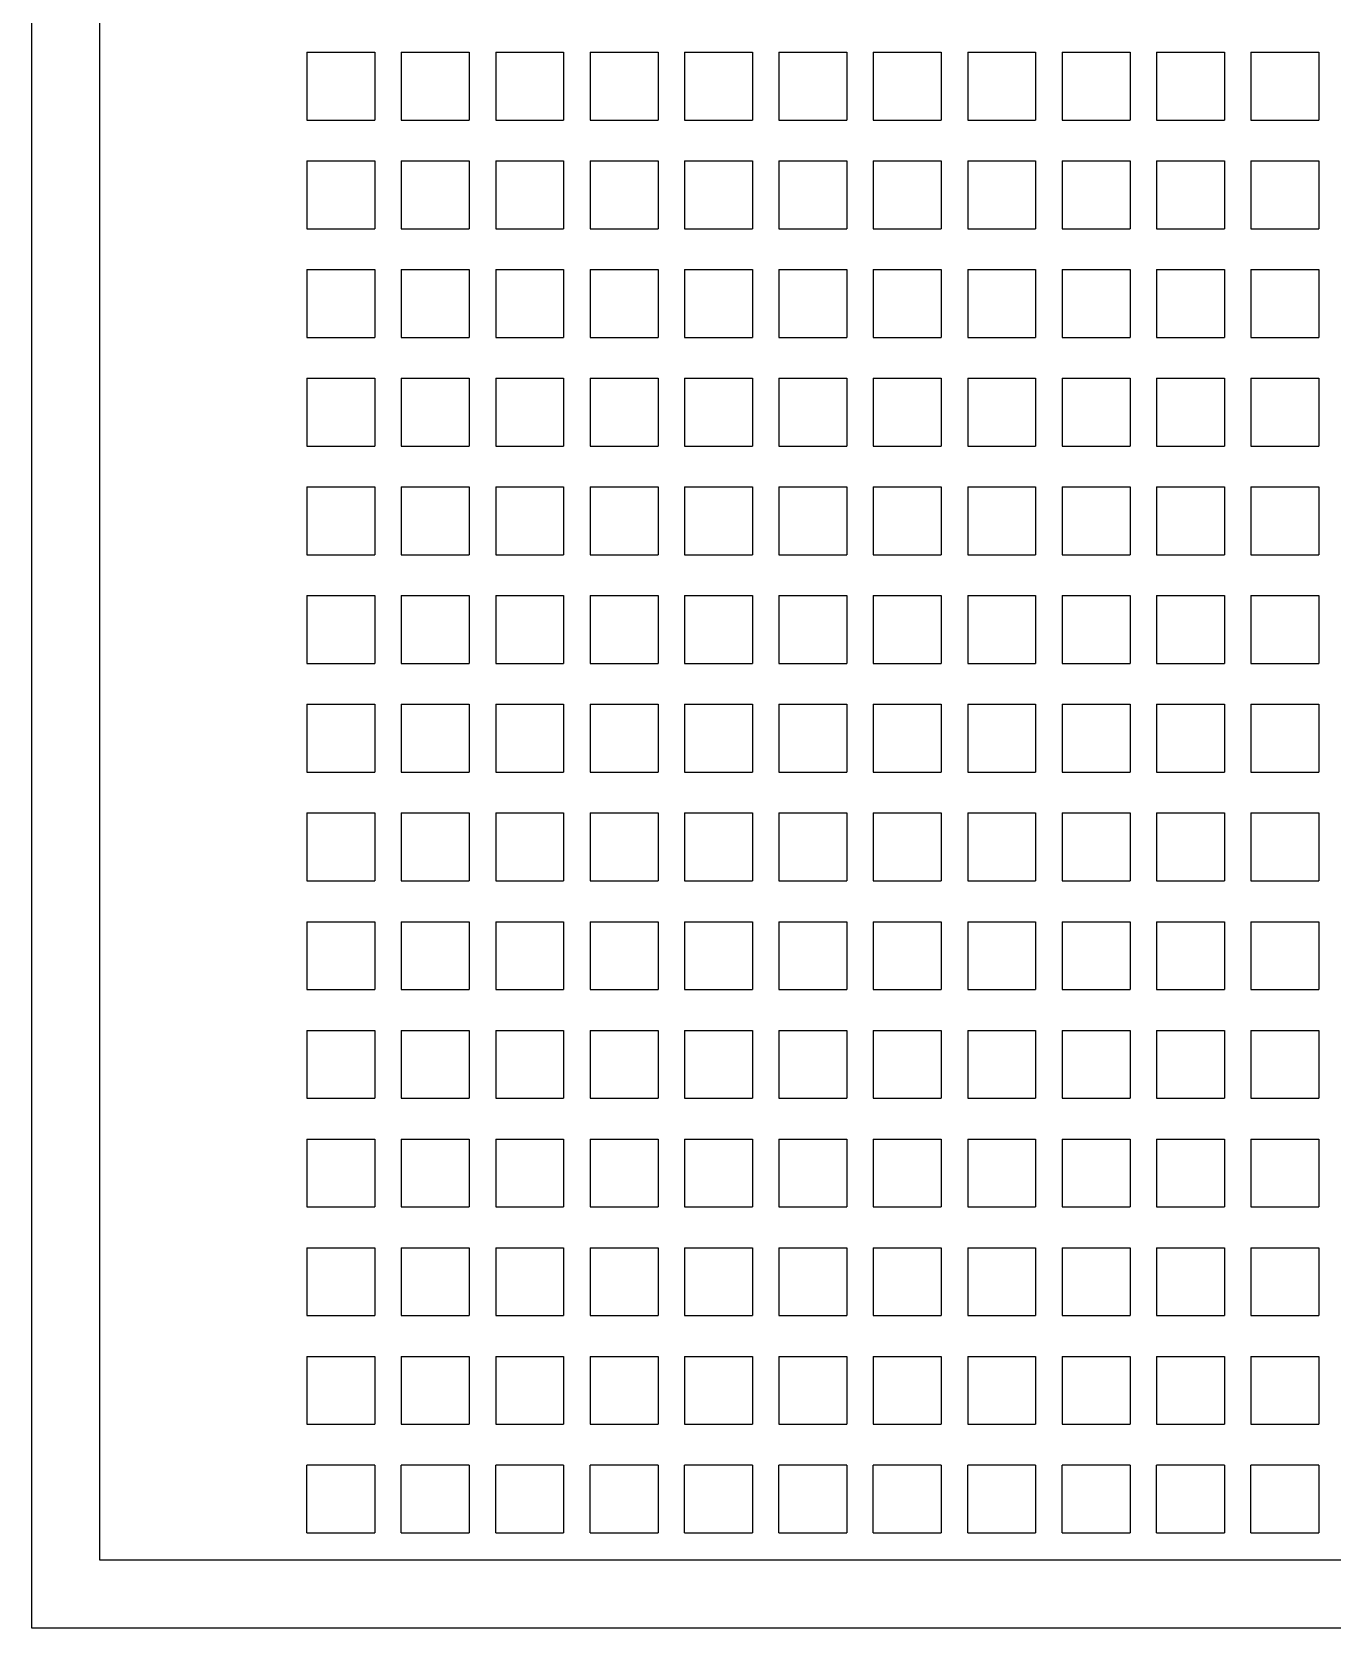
# Model space of a CAD drawing. Header units: millimetres. Extents: x 2153 to 5658, y -781 to 1156.
# Drawn here: x 4635.93 to 4655.08, y 859.42 to 882.92 of the extents above; entities that cross this region are included whole.
import ezdxf

# ---------------------------------------------------------------- set-up
doc = ezdxf.new("R2010")
doc.units = ezdxf.units.MM
doc.linetypes.add('HIDDEN', pattern=[9.525, 6.35, -3.175])
doc.layers.add('47ELEC-102-PROYEC', color=1, linetype='HIDDEN')

# ---------------------------------------------------------------- blocks, each defined once
blk = doc.blocks.new('XT1-4P-V')
at = {"layer": '47ELEC-102-PROYEC', "linetype": 'Continuous'}
for p, q in [((-93.95, 23.2), (-93.95, 22.2)), ((-93.95, 23.2), (-92.95, 23.2)), ((-92.95, 23.2), (-92.95, 22.2)), ((-92.56, 23.2), (-92.56, 22.2)), ((-92.56, 23.2), (-91.56, 23.2)), ((-91.56, 23.2), (-91.56, 22.2)), ((-91.17, 23.2), (-91.17, 22.2)), ((-91.17, 23.2), (-90.17, 23.2)), ((-90.17, 23.2), (-90.17, 22.2)), ((-89.78, 23.2), (-89.78, 22.2)), ((-89.78, 23.2), (-88.78, 23.2)), ((-88.78, 23.2), (-88.78, 22.2)), ((-88.39, 23.2), (-88.39, 22.2)), ((-88.39, 23.2), (-87.39, 23.2)), ((-87.39, 23.2), (-87.39, 22.2)), ((-87, 23.2), (-87, 22.2)), ((-87, 23.2), (-86, 23.2)), ((-86, 23.2), (-86, 22.2)), ((-85.61, 23.2), (-85.61, 22.2)), ((-85.61, 23.2), (-84.61, 23.2)), ((-84.61, 23.2), (-84.61, 22.2)), ((-84.22, 23.2), (-84.22, 22.2)), ((-84.22, 23.2), (-83.22, 23.2)), ((-83.22, 23.2), (-83.22, 22.2)), ((-82.83, 23.2), (-82.83, 22.2)), ((-82.83, 23.2), (-81.83, 23.2)), ((-81.83, 23.2), (-81.83, 22.2)), ((-81.44, 23.2), (-81.44, 22.2)), ((-81.44, 23.2), (-80.44, 23.2)), ((-80.44, 23.2), (-80.44, 22.2)), ((-80.05, 23.2), (-80.05, 22.2)), ((-80.05, 23.2), (-79.05, 23.2)), ((-79.05, 23.2), (-79.05, 22.2)), ((-93.95, 22.2), (-92.95, 22.2)), ((-92.56, 22.2), (-91.56, 22.2)), ((-91.17, 22.2), (-90.17, 22.2)), ((-89.78, 22.2), (-88.78, 22.2)), ((-88.39, 22.2), (-87.39, 22.2)), ((-87, 22.2), (-86, 22.2)), ((-85.61, 22.2), (-84.61, 22.2)), ((-84.22, 22.2), (-83.22, 22.2)), ((-82.83, 22.2), (-81.83, 22.2)), ((-81.44, 22.2), (-80.44, 22.2)), ((-80.05, 22.2), (-79.05, 22.2)), ((-93.95, 21.6), (-93.95, 20.6)), ((-93.95, 21.6), (-92.95, 21.6)), ((-92.95, 21.6), (-92.95, 20.6)), ((-92.56, 21.6), (-92.56, 20.6)), ((-92.56, 21.6), (-91.56, 21.6)), ((-91.56, 21.6), (-91.56, 20.6)), ((-91.17, 21.6), (-91.17, 20.6)), ((-91.17, 21.6), (-90.17, 21.6)), ((-90.17, 21.6), (-90.17, 20.6)), ((-89.78, 21.6), (-89.78, 20.6)), ((-89.78, 21.6), (-88.78, 21.6)), ((-88.78, 21.6), (-88.78, 20.6)), ((-88.39, 21.6), (-88.39, 20.6)), ((-88.39, 21.6), (-87.39, 21.6)), ((-87.39, 21.6), (-87.39, 20.6)), ((-87, 21.6), (-87, 20.6)), ((-87, 21.6), (-86, 21.6)), ((-86, 21.6), (-86, 20.6)), ((-85.61, 21.6), (-85.61, 20.6)), ((-85.61, 21.6), (-84.61, 21.6)), ((-84.61, 21.6), (-84.61, 20.6)), ((-84.22, 21.6), (-84.22, 20.6)), ((-84.22, 21.6), (-83.22, 21.6)), ((-83.22, 21.6), (-83.22, 20.6)), ((-82.83, 21.6), (-82.83, 20.6)), ((-82.83, 21.6), (-81.83, 21.6)), ((-81.83, 21.6), (-81.83, 20.6)), ((-81.44, 21.6), (-81.44, 20.6)), ((-81.44, 21.6), (-80.44, 21.6)), ((-80.44, 21.6), (-80.44, 20.6)), ((-80.05, 21.6), (-80.05, 20.6)), ((-80.05, 21.6), (-79.05, 21.6)), ((-79.05, 21.6), (-79.05, 20.6)), ((-93.95, 20.6), (-92.95, 20.6)), ((-92.56, 20.6), (-91.56, 20.6)), ((-91.17, 20.6), (-90.17, 20.6)), ((-89.78, 20.6), (-88.78, 20.6)), ((-88.39, 20.6), (-87.39, 20.6)), ((-87, 20.6), (-86, 20.6)), ((-85.61, 20.6), (-84.61, 20.6)), ((-84.22, 20.6), (-83.22, 20.6)), ((-82.83, 20.6), (-81.83, 20.6)), ((-81.44, 20.6), (-80.44, 20.6)), ((-80.05, 20.6), (-79.05, 20.6)), ((-93.95, 20), (-93.95, 19)), ((-93.95, 20), (-92.95, 20)), ((-92.95, 20), (-92.95, 19)), ((-92.56, 20), (-92.56, 19)), ((-92.56, 20), (-91.56, 20)), ((-91.56, 20), (-91.56, 19)), ((-91.17, 20), (-91.17, 19)), ((-91.17, 20), (-90.17, 20)), ((-90.17, 20), (-90.17, 19)), ((-89.78, 20), (-89.78, 19)), ((-89.78, 20), (-88.78, 20)), ((-88.78, 20), (-88.78, 19)), ((-88.39, 20), (-88.39, 19)), ((-88.39, 20), (-87.39, 20)), ((-87.39, 20), (-87.39, 19)), ((-87, 20), (-87, 19)), ((-87, 20), (-86, 20)), ((-86, 20), (-86, 19)), ((-85.61, 20), (-85.61, 19)), ((-85.61, 20), (-84.61, 20)), ((-84.61, 20), (-84.61, 19)), ((-84.22, 20), (-84.22, 19)), ((-84.22, 20), (-83.22, 20)), ((-83.22, 20), (-83.22, 19)), ((-82.83, 20), (-82.83, 19)), ((-82.83, 20), (-81.83, 20)), ((-81.83, 20), (-81.83, 19)), ((-81.44, 20), (-81.44, 19)), ((-81.44, 20), (-80.44, 20)), ((-80.44, 20), (-80.44, 19)), ((-80.05, 20), (-80.05, 19)), ((-80.05, 20), (-79.05, 20)), ((-79.05, 20), (-79.05, 19)), ((-93.95, 19), (-92.95, 19)), ((-92.56, 19), (-91.56, 19)), ((-91.17, 19), (-90.17, 19)), ((-89.78, 19), (-88.78, 19)), ((-88.39, 19), (-87.39, 19)), ((-87, 19), (-86, 19)), ((-85.61, 19), (-84.61, 19)), ((-84.22, 19), (-83.22, 19)), ((-82.83, 19), (-81.83, 19)), ((-81.44, 19), (-80.44, 19)), ((-80.05, 19), (-79.05, 19)), ((-93.95, 18.4), (-93.95, 17.4)), ((-93.95, 18.4), (-92.95, 18.4)), ((-92.95, 18.4), (-92.95, 17.4)), ((-92.56, 18.4), (-92.56, 17.4)), ((-92.56, 18.4), (-91.56, 18.4)), ((-91.56, 18.4), (-91.56, 17.4)), ((-91.17, 18.4), (-91.17, 17.4)), ((-91.17, 18.4), (-90.17, 18.4)), ((-90.17, 18.4), (-90.17, 17.4)), ((-89.78, 18.4), (-89.78, 17.4)), ((-89.78, 18.4), (-88.78, 18.4)), ((-88.78, 18.4), (-88.78, 17.4)), ((-88.39, 18.4), (-88.39, 17.4)), ((-88.39, 18.4), (-87.39, 18.4)), ((-87.39, 18.4), (-87.39, 17.4)), ((-87, 18.4), (-87, 17.4)), ((-87, 18.4), (-86, 18.4)), ((-86, 18.4), (-86, 17.4)), ((-85.61, 18.4), (-85.61, 17.4)), ((-85.61, 18.4), (-84.61, 18.4)), ((-84.61, 18.4), (-84.61, 17.4)), ((-84.22, 18.4), (-84.22, 17.4)), ((-84.22, 18.4), (-83.22, 18.4)), ((-83.22, 18.4), (-83.22, 17.4)), ((-82.83, 18.4), (-82.83, 17.4)), ((-82.83, 18.4), (-81.83, 18.4)), ((-81.83, 18.4), (-81.83, 17.4)), ((-81.44, 18.4), (-81.44, 17.4)), ((-81.44, 18.4), (-80.44, 18.4)), ((-80.44, 18.4), (-80.44, 17.4)), ((-80.05, 18.4), (-80.05, 17.4)), ((-80.05, 18.4), (-79.05, 18.4)), ((-79.05, 18.4), (-79.05, 17.4)), ((-93.95, 17.4), (-92.95, 17.4)), ((-92.56, 17.4), (-91.56, 17.4)), ((-91.17, 17.4), (-90.17, 17.4)), ((-89.78, 17.4), (-88.78, 17.4)), ((-88.39, 17.4), (-87.39, 17.4)), ((-87, 17.4), (-86, 17.4)), ((-85.61, 17.4), (-84.61, 17.4)), ((-84.22, 17.4), (-83.22, 17.4)), ((-82.83, 17.4), (-81.83, 17.4)), ((-81.44, 17.4), (-80.44, 17.4)), ((-80.05, 17.4), (-79.05, 17.4)), ((-93.95, 16.8), (-93.95, 15.8)), ((-93.95, 16.8), (-92.95, 16.8)), ((-92.95, 16.8), (-92.95, 15.8)), ((-92.56, 16.8), (-92.56, 15.8)), ((-92.56, 16.8), (-91.56, 16.8)), ((-91.56, 16.8), (-91.56, 15.8)), ((-91.17, 16.8), (-91.17, 15.8)), ((-91.17, 16.8), (-90.17, 16.8)), ((-90.17, 16.8), (-90.17, 15.8)), ((-89.78, 16.8), (-89.78, 15.8)), ((-89.78, 16.8), (-88.78, 16.8)), ((-88.78, 16.8), (-88.78, 15.8)), ((-88.39, 16.8), (-88.39, 15.8)), ((-88.39, 16.8), (-87.39, 16.8)), ((-87.39, 16.8), (-87.39, 15.8)), ((-87, 16.8), (-87, 15.8)), ((-87, 16.8), (-86, 16.8)), ((-86, 16.8), (-86, 15.8)), ((-85.61, 16.8), (-85.61, 15.8)), ((-85.61, 16.8), (-84.61, 16.8)), ((-84.61, 16.8), (-84.61, 15.8)), ((-84.22, 16.8), (-84.22, 15.8)), ((-84.22, 16.8), (-83.22, 16.8)), ((-83.22, 16.8), (-83.22, 15.8)), ((-82.83, 16.8), (-82.83, 15.8)), ((-82.83, 16.8), (-81.83, 16.8)), ((-81.83, 16.8), (-81.83, 15.8)), ((-81.44, 16.8), (-81.44, 15.8)), ((-81.44, 16.8), (-80.44, 16.8)), ((-80.44, 16.8), (-80.44, 15.8)), ((-80.05, 16.8), (-80.05, 15.8)), ((-80.05, 16.8), (-79.05, 16.8)), ((-79.05, 16.8), (-79.05, 15.8)), ((-93.95, 15.8), (-92.95, 15.8)), ((-92.56, 15.8), (-91.56, 15.8)), ((-91.17, 15.8), (-90.17, 15.8)), ((-89.78, 15.8), (-88.78, 15.8)), ((-88.39, 15.8), (-87.39, 15.8)), ((-87, 15.8), (-86, 15.8)), ((-85.61, 15.8), (-84.61, 15.8)), ((-84.22, 15.8), (-83.22, 15.8)), ((-82.83, 15.8), (-81.83, 15.8)), ((-81.44, 15.8), (-80.44, 15.8)), ((-80.05, 15.8), (-79.05, 15.8)), ((-93.95, 15.2), (-93.95, 14.2)), ((-93.95, 15.2), (-92.95, 15.2)), ((-92.95, 15.2), (-92.95, 14.2)), ((-92.56, 15.2), (-92.56, 14.2)), ((-92.56, 15.2), (-91.56, 15.2)), ((-91.56, 15.2), (-91.56, 14.2)), ((-91.17, 15.2), (-91.17, 14.2)), ((-91.17, 15.2), (-90.17, 15.2)), ((-90.17, 15.2), (-90.17, 14.2)), ((-89.78, 15.2), (-89.78, 14.2)), ((-89.78, 15.2), (-88.78, 15.2)), ((-88.78, 15.2), (-88.78, 14.2)), ((-88.39, 15.2), (-88.39, 14.2)), ((-88.39, 15.2), (-87.39, 15.2)), ((-87.39, 15.2), (-87.39, 14.2)), ((-87, 15.2), (-87, 14.2)), ((-87, 15.2), (-86, 15.2)), ((-86, 15.2), (-86, 14.2)), ((-85.61, 15.2), (-85.61, 14.2)), ((-85.61, 15.2), (-84.61, 15.2)), ((-84.61, 15.2), (-84.61, 14.2)), ((-84.22, 15.2), (-84.22, 14.2)), ((-84.22, 15.2), (-83.22, 15.2)), ((-83.22, 15.2), (-83.22, 14.2)), ((-82.83, 15.2), (-82.83, 14.2)), ((-82.83, 15.2), (-81.83, 15.2)), ((-81.83, 15.2), (-81.83, 14.2)), ((-81.44, 15.2), (-81.44, 14.2)), ((-81.44, 15.2), (-80.44, 15.2)), ((-80.44, 15.2), (-80.44, 14.2)), ((-80.05, 15.2), (-80.05, 14.2)), ((-80.05, 15.2), (-79.05, 15.2)), ((-79.05, 15.2), (-79.05, 14.2)), ((-93.95, 14.2), (-92.95, 14.2)), ((-92.56, 14.2), (-91.56, 14.2)), ((-91.17, 14.2), (-90.17, 14.2)), ((-89.78, 14.2), (-88.78, 14.2)), ((-88.39, 14.2), (-87.39, 14.2)), ((-87, 14.2), (-86, 14.2)), ((-85.61, 14.2), (-84.61, 14.2)), ((-84.22, 14.2), (-83.22, 14.2)), ((-82.83, 14.2), (-81.83, 14.2)), ((-81.44, 14.2), (-80.44, 14.2)), ((-80.05, 14.2), (-79.05, 14.2)), ((-93.95, 13.6), (-93.95, 12.6)), ((-93.95, 13.6), (-92.95, 13.6)), ((-92.95, 13.6), (-92.95, 12.6)), ((-92.56, 13.6), (-92.56, 12.6)), ((-92.56, 13.6), (-91.56, 13.6)), ((-91.56, 13.6), (-91.56, 12.6)), ((-91.17, 13.6), (-91.17, 12.6)), ((-91.17, 13.6), (-90.17, 13.6)), ((-90.17, 13.6), (-90.17, 12.6)), ((-89.78, 13.6), (-89.78, 12.6)), ((-89.78, 13.6), (-88.78, 13.6)), ((-88.78, 13.6), (-88.78, 12.6)), ((-88.39, 13.6), (-88.39, 12.6)), ((-88.39, 13.6), (-87.39, 13.6)), ((-87.39, 13.6), (-87.39, 12.6)), ((-87, 13.6), (-87, 12.6)), ((-87, 13.6), (-86, 13.6)), ((-86, 13.6), (-86, 12.6)), ((-85.61, 13.6), (-85.61, 12.6)), ((-85.61, 13.6), (-84.61, 13.6)), ((-84.61, 13.6), (-84.61, 12.6)), ((-84.22, 13.6), (-84.22, 12.6)), ((-84.22, 13.6), (-83.22, 13.6)), ((-83.22, 13.6), (-83.22, 12.6)), ((-82.83, 13.6), (-82.83, 12.6)), ((-82.83, 13.6), (-81.83, 13.6)), ((-81.83, 13.6), (-81.83, 12.6)), ((-81.44, 13.6), (-81.44, 12.6)), ((-81.44, 13.6), (-80.44, 13.6)), ((-80.44, 13.6), (-80.44, 12.6)), ((-80.05, 13.6), (-80.05, 12.6)), ((-80.05, 13.6), (-79.05, 13.6)), ((-79.05, 13.6), (-79.05, 12.6)), ((-93.95, 12.6), (-92.95, 12.6)), ((-92.56, 12.6), (-91.56, 12.6)), ((-91.17, 12.6), (-90.17, 12.6)), ((-89.78, 12.6), (-88.78, 12.6)), ((-88.39, 12.6), (-87.39, 12.6)), ((-87, 12.6), (-86, 12.6)), ((-85.61, 12.6), (-84.61, 12.6)), ((-84.22, 12.6), (-83.22, 12.6)), ((-82.83, 12.6), (-81.83, 12.6)), ((-81.44, 12.6), (-80.44, 12.6)), ((-80.05, 12.6), (-79.05, 12.6)), ((-93.95, 12), (-93.95, 11)), ((-93.95, 12), (-92.95, 12)), ((-92.95, 12), (-92.95, 11)), ((-92.56, 12), (-92.56, 11)), ((-92.56, 12), (-91.56, 12)), ((-91.56, 12), (-91.56, 11)), ((-91.17, 12), (-91.17, 11)), ((-91.17, 12), (-90.17, 12)), ((-90.17, 12), (-90.17, 11)), ((-89.78, 12), (-89.78, 11)), ((-89.78, 12), (-88.78, 12)), ((-88.78, 12), (-88.78, 11)), ((-88.39, 12), (-88.39, 11)), ((-88.39, 12), (-87.39, 12)), ((-87.39, 12), (-87.39, 11)), ((-87, 12), (-87, 11)), ((-87, 12), (-86, 12)), ((-86, 12), (-86, 11)), ((-85.61, 12), (-85.61, 11)), ((-85.61, 12), (-84.61, 12)), ((-84.61, 12), (-84.61, 11)), ((-84.22, 12), (-84.22, 11)), ((-84.22, 12), (-83.22, 12)), ((-83.22, 12), (-83.22, 11)), ((-82.83, 12), (-82.83, 11)), ((-82.83, 12), (-81.83, 12)), ((-81.83, 12), (-81.83, 11)), ((-81.44, 12), (-81.44, 11)), ((-81.44, 12), (-80.44, 12)), ((-80.44, 12), (-80.44, 11)), ((-80.05, 12), (-80.05, 11)), ((-80.05, 12), (-79.05, 12)), ((-79.05, 12), (-79.05, 11)), ((-93.95, 11), (-92.95, 11)), ((-92.56, 11), (-91.56, 11)), ((-91.17, 11), (-90.17, 11)), ((-89.78, 11), (-88.78, 11)), ((-88.39, 11), (-87.39, 11)), ((-87, 11), (-86, 11)), ((-85.61, 11), (-84.61, 11)), ((-84.22, 11), (-83.22, 11)), ((-82.83, 11), (-81.83, 11)), ((-81.44, 11), (-80.44, 11)), ((-80.05, 11), (-79.05, 11)), ((-93.95, 10.4), (-93.95, 9.4)), ((-93.95, 10.4), (-92.95, 10.4)), ((-92.95, 10.4), (-92.95, 9.4)), ((-92.56, 10.4), (-92.56, 9.4)), ((-92.56, 10.4), (-91.56, 10.4)), ((-91.56, 10.4), (-91.56, 9.4)), ((-91.17, 10.4), (-91.17, 9.4)), ((-91.17, 10.4), (-90.17, 10.4)), ((-90.17, 10.4), (-90.17, 9.4)), ((-89.78, 10.4), (-89.78, 9.4)), ((-89.78, 10.4), (-88.78, 10.4)), ((-88.78, 10.4), (-88.78, 9.4)), ((-88.39, 10.4), (-88.39, 9.4)), ((-88.39, 10.4), (-87.39, 10.4)), ((-87.39, 10.4), (-87.39, 9.4)), ((-87, 10.4), (-87, 9.4)), ((-87, 10.4), (-86, 10.4)), ((-86, 10.4), (-86, 9.4)), ((-85.61, 10.4), (-85.61, 9.4)), ((-85.61, 10.4), (-84.61, 10.4)), ((-84.61, 10.4), (-84.61, 9.4)), ((-84.22, 10.4), (-84.22, 9.4)), ((-84.22, 10.4), (-83.22, 10.4)), ((-83.22, 10.4), (-83.22, 9.4)), ((-82.83, 10.4), (-82.83, 9.4)), ((-82.83, 10.4), (-81.83, 10.4)), ((-81.83, 10.4), (-81.83, 9.4)), ((-81.44, 10.4), (-81.44, 9.4)), ((-81.44, 10.4), (-80.44, 10.4)), ((-80.44, 10.4), (-80.44, 9.4)), ((-80.05, 10.4), (-80.05, 9.4)), ((-80.05, 10.4), (-79.05, 10.4)), ((-79.05, 10.4), (-79.05, 9.4)), ((-93.95, 9.4), (-92.95, 9.4)), ((-92.56, 9.4), (-91.56, 9.4)), ((-91.17, 9.4), (-90.17, 9.4)), ((-89.78, 9.4), (-88.78, 9.4)), ((-88.39, 9.4), (-87.39, 9.4)), ((-87, 9.4), (-86, 9.4)), ((-85.61, 9.4), (-84.61, 9.4)), ((-84.22, 9.4), (-83.22, 9.4)), ((-82.83, 9.4), (-81.83, 9.4)), ((-81.44, 9.4), (-80.44, 9.4)), ((-80.05, 9.4), (-79.05, 9.4)), ((-93.95, 8.8), (-93.95, 7.8)), ((-93.95, 8.8), (-92.95, 8.8)), ((-92.95, 8.8), (-92.95, 7.8)), ((-92.56, 8.8), (-92.56, 7.8)), ((-92.56, 8.8), (-91.56, 8.8)), ((-91.56, 8.8), (-91.56, 7.8)), ((-91.17, 8.8), (-91.17, 7.8)), ((-91.17, 8.8), (-90.17, 8.8)), ((-90.17, 8.8), (-90.17, 7.8)), ((-89.78, 8.8), (-89.78, 7.8)), ((-89.78, 8.8), (-88.78, 8.8)), ((-88.78, 8.8), (-88.78, 7.8)), ((-88.39, 8.8), (-88.39, 7.8)), ((-88.39, 8.8), (-87.39, 8.8)), ((-87.39, 8.8), (-87.39, 7.8)), ((-87, 8.8), (-87, 7.8)), ((-87, 8.8), (-86, 8.8)), ((-86, 8.8), (-86, 7.8)), ((-85.61, 8.8), (-85.61, 7.8)), ((-85.61, 8.8), (-84.61, 8.8)), ((-84.61, 8.8), (-84.61, 7.8)), ((-84.22, 8.8), (-84.22, 7.8)), ((-84.22, 8.8), (-83.22, 8.8)), ((-83.22, 8.8), (-83.22, 7.8)), ((-82.83, 8.8), (-82.83, 7.8)), ((-82.83, 8.8), (-81.83, 8.8)), ((-81.83, 8.8), (-81.83, 7.8)), ((-81.44, 8.8), (-81.44, 7.8)), ((-81.44, 8.8), (-80.44, 8.8)), ((-80.44, 8.8), (-80.44, 7.8)), ((-80.05, 8.8), (-80.05, 7.8)), ((-80.05, 8.8), (-79.05, 8.8)), ((-79.05, 8.8), (-79.05, 7.8)), ((-93.95, 7.8), (-92.95, 7.8)), ((-92.56, 7.8), (-91.56, 7.8)), ((-91.17, 7.8), (-90.17, 7.8)), ((-89.78, 7.8), (-88.78, 7.8)), ((-88.39, 7.8), (-87.39, 7.8)), ((-87, 7.8), (-86, 7.8)), ((-85.61, 7.8), (-84.61, 7.8)), ((-84.22, 7.8), (-83.22, 7.8)), ((-82.83, 7.8), (-81.83, 7.8)), ((-81.44, 7.8), (-80.44, 7.8)), ((-80.05, 7.8), (-79.05, 7.8)), ((-93.95, 7.2), (-93.95, 6.2)), ((-93.95, 7.2), (-92.95, 7.2)), ((-92.95, 7.2), (-92.95, 6.2)), ((-92.56, 7.2), (-92.56, 6.2)), ((-92.56, 7.2), (-91.56, 7.2)), ((-91.56, 7.2), (-91.56, 6.2)), ((-91.17, 7.2), (-91.17, 6.2)), ((-91.17, 7.2), (-90.17, 7.2)), ((-90.17, 7.2), (-90.17, 6.2)), ((-89.78, 7.2), (-89.78, 6.2)), ((-89.78, 7.2), (-88.78, 7.2)), ((-88.78, 7.2), (-88.78, 6.2)), ((-88.39, 7.2), (-88.39, 6.2)), ((-88.39, 7.2), (-87.39, 7.2)), ((-87.39, 7.2), (-87.39, 6.2)), ((-87, 7.2), (-87, 6.2)), ((-87, 7.2), (-86, 7.2)), ((-86, 7.2), (-86, 6.2)), ((-85.61, 7.2), (-85.61, 6.2)), ((-85.61, 7.2), (-84.61, 7.2)), ((-84.61, 7.2), (-84.61, 6.2)), ((-84.22, 7.2), (-84.22, 6.2)), ((-84.22, 7.2), (-83.22, 7.2)), ((-83.22, 7.2), (-83.22, 6.2)), ((-82.83, 7.2), (-82.83, 6.2)), ((-82.83, 7.2), (-81.83, 7.2)), ((-81.83, 7.2), (-81.83, 6.2)), ((-81.44, 7.2), (-81.44, 6.2)), ((-81.44, 7.2), (-80.44, 7.2)), ((-80.44, 7.2), (-80.44, 6.2)), ((-80.05, 7.2), (-80.05, 6.2)), ((-80.05, 7.2), (-79.05, 7.2)), ((-79.05, 7.2), (-79.05, 6.2)), ((-93.95, 6.2), (-92.95, 6.2)), ((-92.56, 6.2), (-91.56, 6.2)), ((-91.17, 6.2), (-90.17, 6.2)), ((-89.78, 6.2), (-88.78, 6.2)), ((-88.39, 6.2), (-87.39, 6.2)), ((-87, 6.2), (-86, 6.2)), ((-85.61, 6.2), (-84.61, 6.2)), ((-84.22, 6.2), (-83.22, 6.2)), ((-82.83, 6.2), (-81.83, 6.2)), ((-81.44, 6.2), (-80.44, 6.2)), ((-80.05, 6.2), (-79.05, 6.2)), ((-93.95, 5.6), (-93.95, 4.6)), ((-93.95, 5.6), (-92.95, 5.6)), ((-92.95, 5.6), (-92.95, 4.6)), ((-92.56, 5.6), (-92.56, 4.6)), ((-92.56, 5.6), (-91.56, 5.6)), ((-91.56, 5.6), (-91.56, 4.6)), ((-91.17, 5.6), (-91.17, 4.6)), ((-91.17, 5.6), (-90.17, 5.6)), ((-90.17, 5.6), (-90.17, 4.6)), ((-89.78, 5.6), (-89.78, 4.6)), ((-89.78, 5.6), (-88.78, 5.6)), ((-88.78, 5.6), (-88.78, 4.6)), ((-88.39, 5.6), (-88.39, 4.6)), ((-88.39, 5.6), (-87.39, 5.6)), ((-87.39, 5.6), (-87.39, 4.6)), ((-87, 5.6), (-87, 4.6)), ((-87, 5.6), (-86, 5.6)), ((-86, 5.6), (-86, 4.6)), ((-85.61, 5.6), (-85.61, 4.6)), ((-85.61, 5.6), (-84.61, 5.6)), ((-84.61, 5.6), (-84.61, 4.6)), ((-84.22, 5.6), (-84.22, 4.6)), ((-84.22, 5.6), (-83.22, 5.6)), ((-83.22, 5.6), (-83.22, 4.6)), ((-82.83, 5.6), (-82.83, 4.6)), ((-82.83, 5.6), (-81.83, 5.6)), ((-81.83, 5.6), (-81.83, 4.6)), ((-81.44, 5.6), (-81.44, 4.6)), ((-81.44, 5.6), (-80.44, 5.6)), ((-80.44, 5.6), (-80.44, 4.6)), ((-80.05, 5.6), (-80.05, 4.6)), ((-80.05, 5.6), (-79.05, 5.6)), ((-79.05, 5.6), (-79.05, 4.6)), ((-93.95, 4.6), (-92.95, 4.6)), ((-92.56, 4.6), (-91.56, 4.6)), ((-91.17, 4.6), (-90.17, 4.6)), ((-89.78, 4.6), (-88.78, 4.6)), ((-88.39, 4.6), (-87.39, 4.6)), ((-87, 4.6), (-86, 4.6)), ((-85.61, 4.6), (-84.61, 4.6)), ((-84.22, 4.6), (-83.22, 4.6)), ((-82.83, 4.6), (-81.83, 4.6)), ((-81.44, 4.6), (-80.44, 4.6)), ((-80.05, 4.6), (-79.05, 4.6)), ((-93.95, 4), (-93.95, 3)), ((-93.95, 4), (-92.95, 4)), ((-92.95, 4), (-92.95, 3)), ((-92.56, 4), (-92.56, 3)), ((-92.56, 4), (-91.56, 4)), ((-91.56, 4), (-91.56, 3)), ((-91.17, 4), (-91.17, 3)), ((-91.17, 4), (-90.17, 4)), ((-90.17, 4), (-90.17, 3)), ((-89.78, 4), (-89.78, 3)), ((-89.78, 4), (-88.78, 4)), ((-88.78, 4), (-88.78, 3)), ((-88.39, 4), (-88.39, 3)), ((-88.39, 4), (-87.39, 4)), ((-87.39, 4), (-87.39, 3)), ((-87, 4), (-87, 3)), ((-87, 4), (-86, 4)), ((-86, 4), (-86, 3)), ((-85.61, 4), (-85.61, 3)), ((-85.61, 4), (-84.61, 4)), ((-84.61, 4), (-84.61, 3)), ((-84.22, 4), (-84.22, 3)), ((-84.22, 4), (-83.22, 4)), ((-83.22, 4), (-83.22, 3)), ((-82.83, 4), (-82.83, 3)), ((-82.83, 4), (-81.83, 4)), ((-81.83, 4), (-81.83, 3)), ((-81.44, 4), (-81.44, 3)), ((-81.44, 4), (-80.44, 4)), ((-80.44, 4), (-80.44, 3)), ((-80.05, 4), (-80.05, 3)), ((-80.05, 4), (-79.05, 4)), ((-79.05, 4), (-79.05, 3)), ((-93.95, 3), (-92.95, 3)), ((-92.56, 3), (-91.56, 3)), ((-91.17, 3), (-90.17, 3)), ((-89.78, 3), (-88.78, 3)), ((-88.39, 3), (-87.39, 3)), ((-87, 3), (-86, 3)), ((-85.61, 3), (-84.61, 3)), ((-84.22, 3), (-83.22, 3)), ((-82.83, 3), (-81.83, 3)), ((-81.44, 3), (-80.44, 3)), ((-80.05, 3), (-79.05, 3)), ((-92.95, 2.4), (-93.95, 2.4)), ((-93.95, 1.4), (-93.95, 2.4)), ((-92.95, 2.4), (-92.95, 1.4)), ((-92.56, 1.4), (-92.56, 2.4)), ((-91.56, 2.4), (-92.56, 2.4)), ((-91.56, 2.4), (-91.56, 1.4)), ((-91.17, 1.4), (-91.17, 2.4)), ((-90.17, 2.4), (-91.17, 2.4)), ((-90.17, 2.4), (-90.17, 1.4)), ((-89.78, 1.4), (-89.78, 2.4)), ((-88.78, 2.4), (-89.78, 2.4)), ((-88.78, 2.4), (-88.78, 1.4)), ((-88.39, 1.4), (-88.39, 2.4)), ((-87.39, 2.4), (-88.39, 2.4)), ((-87.39, 2.4), (-87.39, 1.4)), ((-87, 1.4), (-87, 2.4)), ((-86, 2.4), (-87, 2.4)), ((-86, 2.4), (-86, 1.4)), ((-85.61, 1.4), (-85.61, 2.4)), ((-84.61, 2.4), (-85.61, 2.4)), ((-84.61, 2.4), (-84.61, 1.4)), ((-84.22, 1.4), (-84.22, 2.4)), ((-83.22, 2.4), (-84.22, 2.4)), ((-83.22, 2.4), (-83.22, 1.4)), ((-82.83, 1.4), (-82.83, 2.4)), ((-81.83, 2.4), (-82.83, 2.4)), ((-81.83, 2.4), (-81.83, 1.4)), ((-81.44, 1.4), (-81.44, 2.4)), ((-80.44, 2.4), (-81.44, 2.4)), ((-80.44, 2.4), (-80.44, 1.4)), ((-80.05, 1.4), (-80.05, 2.4)), ((-79.05, 2.4), (-80.05, 2.4)), ((-79.05, 2.4), (-79.05, 1.4)), ((-93.95, 1.4), (-92.95, 1.4)), ((-92.56, 1.4), (-91.56, 1.4)), ((-91.17, 1.4), (-90.17, 1.4)), ((-89.78, 1.4), (-88.78, 1.4)), ((-88.39, 1.4), (-87.39, 1.4)), ((-87, 1.4), (-86, 1.4)), ((-85.61, 1.4), (-84.61, 1.4)), ((-84.22, 1.4), (-83.22, 1.4)), ((-82.83, 1.4), (-81.83, 1.4)), ((-81.44, 1.4), (-80.44, 1.4)), ((-80.05, 1.4), (-79.05, 1.4))]:
    blk.add_line(p, q, dxfattribs=at)
for points in [[(-98, 47), (0, 47), (0, 0), (-98, 0)], [(-97, 46), (-1, 46), (-1, 1), (-97, 1)]]:
    blk.add_lwpolyline(points, close=True, dxfattribs=at)

msp = doc.modelspace()

# ---------------------------------------------------------------- block references
msp.add_blockref('XT1-4P-V', (4733.931, 859.416))

doc.saveas('drawing.dxf')
